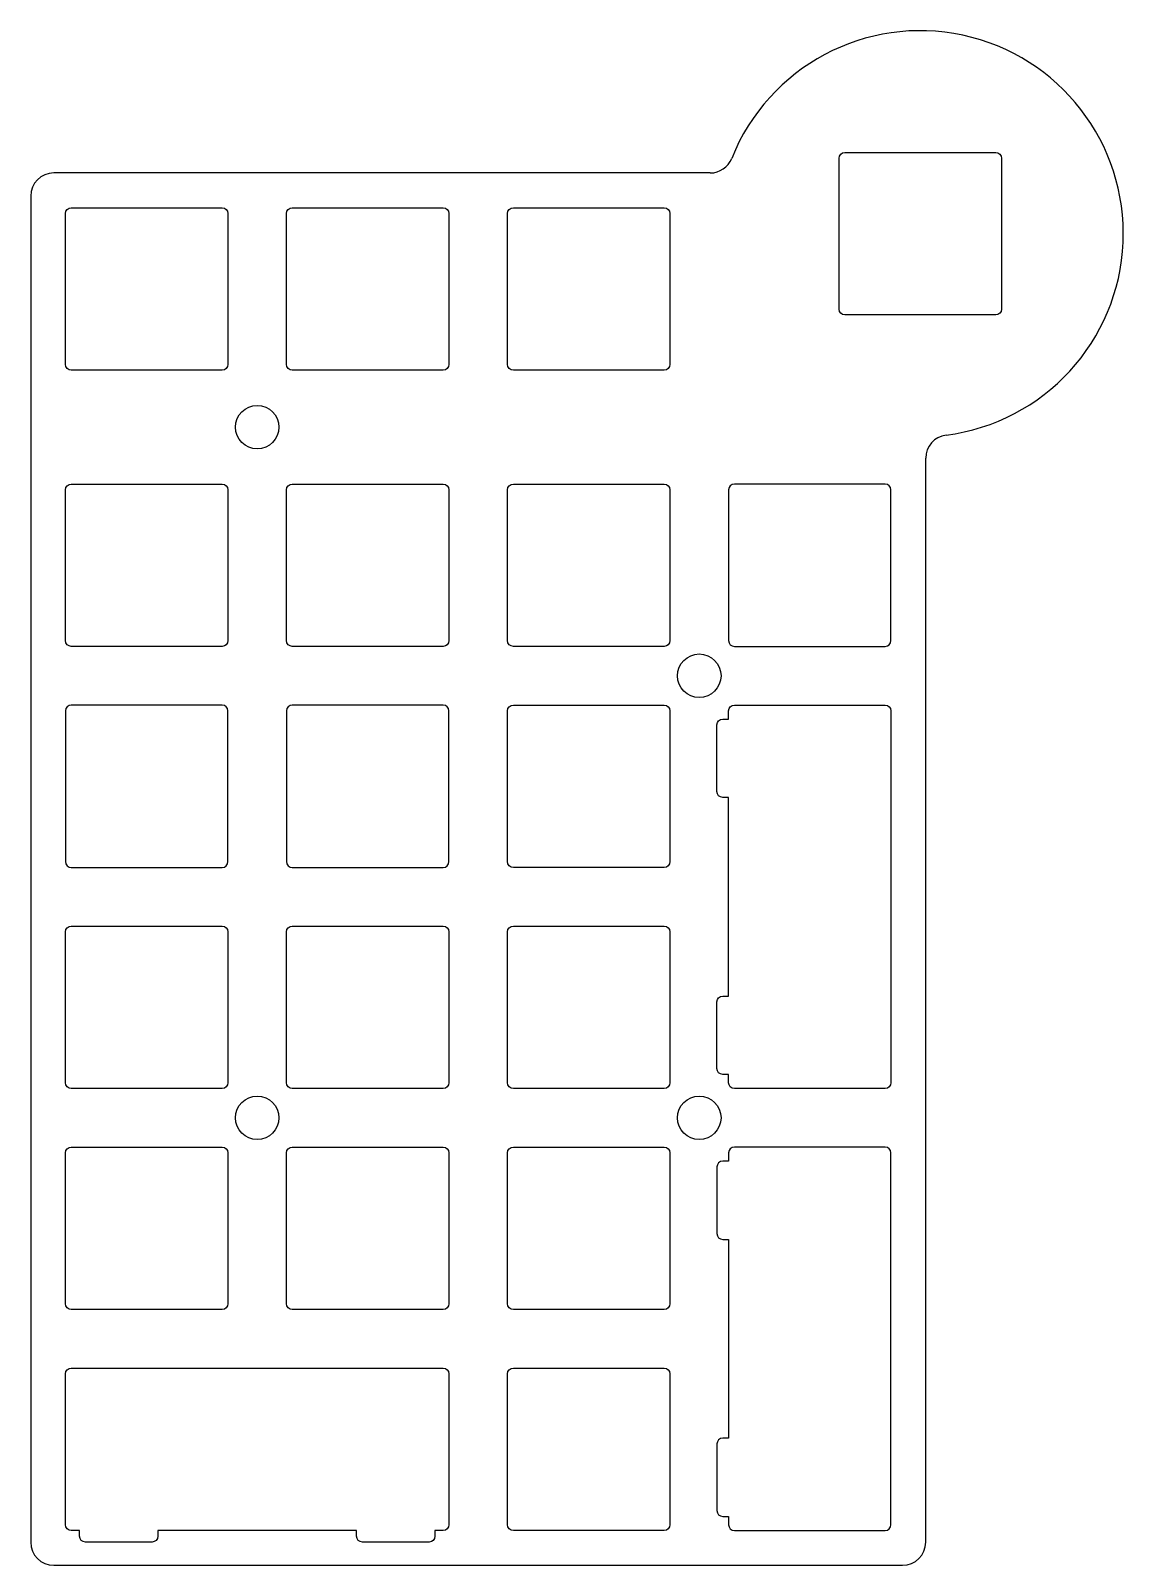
# Model space of a CAD drawing. Header units: millimetres. Extents: x 9 to 103, y 9 to 141.
import ezdxf

# ---------------------------------------------------------------- set-up
doc = ezdxf.new("R2010")
doc.units = ezdxf.units.MM
doc.layers.get('0').update_dxf_attribs({"linetype": 'CONTINUOUS'})

msp = doc.modelspace()

# ---------------------------------------------------------------- linework, layer by layer
for p, q in [((67.6179, 129.0625), (11.05, 129.0625)), ((9.05, 127.0625), (9.05, 11.05)), ((86.2, 11.05), (86.2, 104.4827)), ((11.05, 9.05), (84.2, 9.05))]:
    msp.add_line(p, q)
for points in [[(79.225, 116.825, -0.41421356), (78.725, 117.325), (78.725, 130.325, -0.41421356), (79.225, 130.825), (92.225, 130.825, -0.41421356), (92.725, 130.325), (92.725, 117.325, -0.41421356), (92.225, 116.825)], [(25.55, 126.0625, -0.41421356), (26.05, 125.5625), (26.05, 112.5625, -0.41421356), (25.55, 112.0625), (12.55, 112.0625, -0.41421356), (12.05, 112.5625), (12.05, 125.5625, -0.41421356), (12.55, 126.0625)], [(44.6, 112.0625), (31.6, 112.0625, -0.41421356), (31.1, 112.5625), (31.1, 125.5625, -0.41421356), (31.6, 126.0625), (44.6, 126.0625, -0.41421356), (45.1, 125.5625), (45.1, 112.5625, -0.41421356)], [(50.65, 112.0625, -0.41421356), (50.15, 112.5625), (50.15, 125.5625, -0.41421356), (50.65, 126.0625), (63.65, 126.0625, -0.41421356), (64.15, 125.5625), (64.15, 112.5625, -0.41421356), (63.65, 112.0625)], [(25.55, 88.25), (12.55, 88.25, -0.41421356), (12.05, 88.75), (12.05, 101.75, -0.41421356), (12.55, 102.25), (25.55, 102.25, -0.41421356), (26.05, 101.75), (26.05, 88.75, -0.41421356)], [(45.1, 88.75, -0.41421356), (44.6, 88.25), (31.6, 88.25, -0.41421356), (31.1, 88.75), (31.1, 101.75, -0.41421356), (31.6, 102.25), (44.6, 102.25, -0.41421356), (45.1, 101.75)], [(64.15, 88.75, -0.41421356), (63.65, 88.25), (50.65, 88.25, -0.41421356), (50.15, 88.75), (50.15, 101.75, -0.41421356), (50.65, 102.25), (63.65, 102.25, -0.41421356), (64.15, 101.75)], [(82.7, 102.25), (69.7, 102.25, 0.41421356), (69.2, 101.75), (69.2, 88.75, 0.41421356), (69.7, 88.25), (82.7, 88.25, 0.41421356), (83.2, 88.75), (83.2, 101.75, 0.41421356)], [(26.05, 69.7), (26.05, 82.7, 0.41421356), (25.55, 83.2), (12.55, 83.2, 0.41421356), (12.05, 82.7), (12.05, 69.7, 0.41421356), (12.55, 69.2), (25.55, 69.2, 0.41421356)], [(45.1, 69.7), (45.1, 82.7, 0.41421356), (44.6, 83.2), (31.6, 83.2, 0.41421356), (31.1, 82.7), (31.1, 69.7, 0.41421356), (31.6, 69.2), (44.6, 69.2, 0.41421356)], [(63.65, 83.2, -0.41421356), (64.15, 82.7), (64.15, 69.7, -0.41421356), (63.65, 69.2), (50.65, 69.2, -0.41421356), (50.15, 69.7), (50.15, 82.7, -0.41421356), (50.65, 83.2)], [(68.2, 57.612, -0.41421356), (68.7, 58.112), (69.2, 58.112), (69.2, 75.238), (68.7, 75.238, -0.41421356), (68.2, 75.738), (68.2, 81.488, -0.41421356), (68.7, 81.988), (69.2, 81.988), (69.2, 82.7, -0.41421356), (69.7, 83.2), (82.7, 83.2, -0.41421356), (83.2, 82.7), (83.2, 50.65, -0.41421356), (82.7, 50.15), (69.7, 50.15, -0.41421356), (69.2, 50.65), (69.2, 51.362), (68.7, 51.362, -0.41421356), (68.2, 51.862)], [(25.55, 64.15, -0.41421356), (26.05, 63.65), (26.05, 50.65, -0.41421356), (25.55, 50.15), (12.55, 50.15, -0.41421356), (12.05, 50.65), (12.05, 63.65, -0.41421356), (12.55, 64.15)], [(31.6, 50.15, -0.41421356), (31.1, 50.65), (31.1, 63.65, -0.41421356), (31.6, 64.15), (44.6, 64.15, -0.41421356), (45.1, 63.65), (45.1, 50.65, -0.41421356), (44.6, 50.15)], [(63.65, 64.15, -0.41421356), (64.15, 63.65), (64.15, 50.65, -0.41421356), (63.65, 50.15), (50.65, 50.15, -0.41421356), (50.15, 50.65), (50.15, 63.65, -0.41421356), (50.65, 64.15)], [(26.05, 31.6, -0.41421356), (25.55, 31.1), (12.55, 31.1, -0.41421356), (12.05, 31.6), (12.05, 44.6, -0.41421356), (12.55, 45.1), (25.55, 45.1, -0.41421356), (26.05, 44.6)], [(44.6, 31.1), (31.6, 31.1, -0.41421356), (31.1, 31.6), (31.1, 44.6, -0.41421356), (31.6, 45.1), (44.6, 45.1, -0.41421356), (45.1, 44.6), (45.1, 31.6, -0.41421356)], [(64.15, 31.6, -0.41421356), (63.65, 31.1), (50.65, 31.1, -0.41421356), (50.15, 31.6), (50.15, 44.6, -0.41421356), (50.65, 45.1), (63.65, 45.1, -0.41421356), (64.15, 44.6)], [(68.7, 13.262), (69.2, 13.262), (69.2, 12.55, 0.41421356), (69.7, 12.05), (82.7, 12.05, 0.41421356), (83.2, 12.55), (83.2, 44.6, 0.41421356), (82.7, 45.1), (69.7, 45.1, 0.41421356), (69.2, 44.6), (69.2, 43.888), (68.7, 43.888, 0.41421356), (68.2, 43.388), (68.2, 37.638, 0.41421356), (68.7, 37.138), (69.2, 37.138), (69.2, 20.012), (68.7, 20.012, 0.41421356), (68.2, 19.512), (68.2, 13.762, 0.41421356)], [(44.6, 26.05, -0.41421356), (45.1, 25.55), (45.1, 12.55, -0.41421356), (44.6, 12.05), (43.888, 12.05), (43.888, 11.55, -0.41421356), (43.388, 11.05), (37.638, 11.05, -0.41421356), (37.138, 11.55), (37.138, 12.05), (20.012, 12.05), (20.012, 11.55, -0.41421356), (19.512, 11.05), (13.762, 11.05, -0.41421356), (13.262, 11.55), (13.262, 12.05), (12.55, 12.05, -0.41421356), (12.05, 12.55), (12.05, 25.55, -0.41421356), (12.55, 26.05)], [(50.15, 12.55), (50.15, 25.55, -0.41421356), (50.65, 26.05), (63.65, 26.05, -0.41421356), (64.15, 25.55), (64.15, 12.55, -0.41421356), (63.65, 12.05), (50.65, 12.05, -0.41421356)]]:
    msp.add_lwpolyline(points, format="xyb", close=True)
for centre in [(28.575, 107.1563), (66.675, 85.725), (28.575, 47.625), (66.675, 47.625)]:
    msp.add_circle(centre, 1.875)
for centre, radius, start, end in [((85.725, 123.825), 17.5, -82.708175, 158.213204), ((67.6179, 131.0625), 2, 270, 338.213204), ((11.05, 127.0625), 2, 90, 180), ((88.2, 104.4827), 2, 97.291825, 180), ((11.05, 11.05), 2, 180, 270), ((84.2, 11.05), 2, -90, 0)]:
    msp.add_arc(centre, radius, start, end)

doc.saveas('drawing.dxf')
